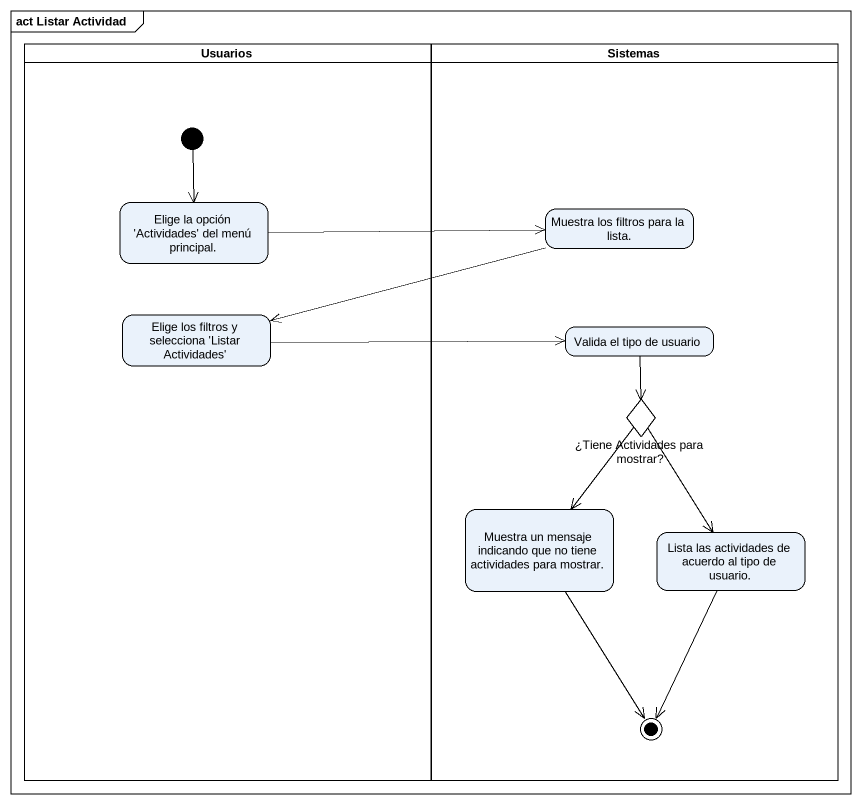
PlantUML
@startuml
mainframe act Listar Actividad
hide empty description
state Usuarios <<partition>> {
  state "Elige la opción 'Actividades' del menú principal." as Elige_la_opción_Actividades
  state "Elige los filtros y selecciona 'Listar Actividades'" as Elige_los_filtros_y
  [*] --> Elige_la_opción_Actividades
}
state Sistemas <<partition>> {
  state "Muestra los filtros para la lista." as Muestra_los_filtros_para_la
  state "Valida el tipo de usuario" as Valida_el_tipo_de_usuario
  state "¿Tiene Actividades para mostrar?" as Tiene_Actividades_para <<choice>>
  state "Muestra un mensaje indicando que no tiene actividades para mostrar." as Muestra_un_mensaje
  state "Lista las actividades de acuerdo al tipo de usuario." as Lista_las_actividades_de
  Muestra_un_mensaje --> [*]
  Lista_las_actividades_de --> [*]
}
Elige_la_opción_Actividades -right-> Muestra_los_filtros_para_la
Muestra_los_filtros_para_la -left-> Elige_los_filtros_y
Elige_los_filtros_y -right-> Valida_el_tipo_de_usuario
Valida_el_tipo_de_usuario --> Tiene_Actividades_para
Tiene_Actividades_para --> Muestra_un_mensaje
Tiene_Actividades_para --> Lista_las_actividades_de
@enduml
